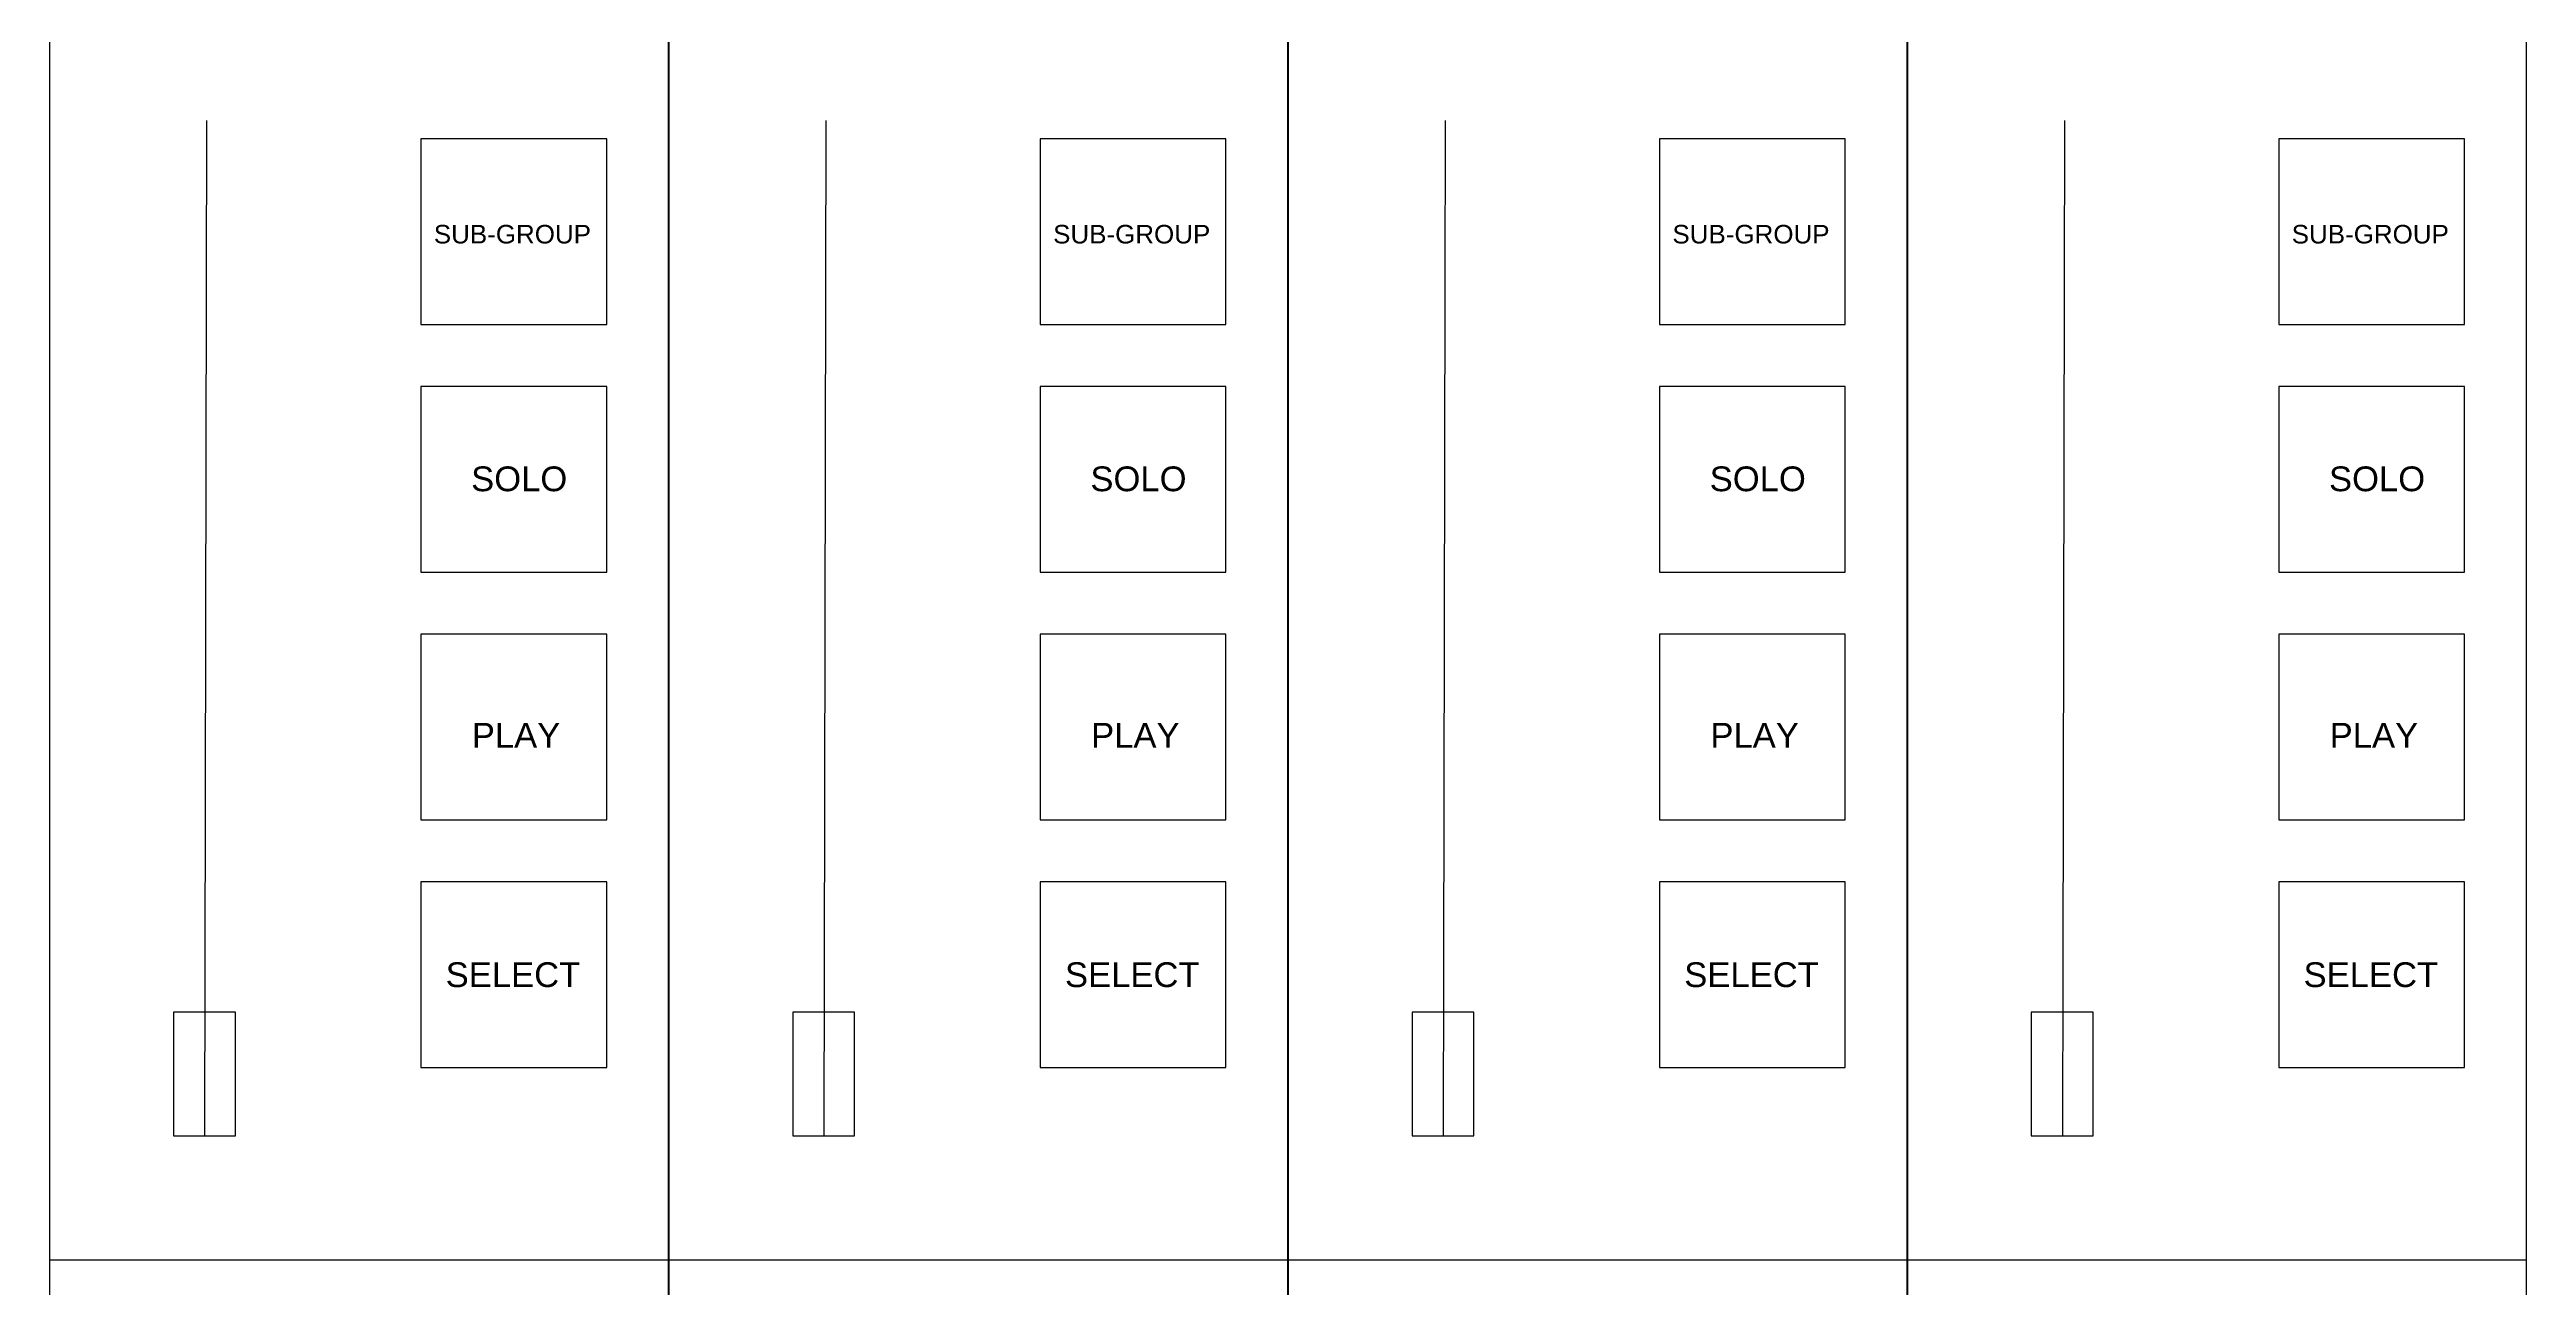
# Model space of a CAD drawing. Header units: inches. Extents: x 0 to 1600, y -1400 to 2600.
# Drawn here: x 400.3 to 800.2, y -945.5 to -745.6 of the extents above; entities that cross this region are included whole.
import ezdxf

# ---------------------------------------------------------------- set-up
doc = ezdxf.new("R2010")
doc.units = ezdxf.units.IN
doc.header["$MEASUREMENT"] = 0
doc.layers.get('0').update_dxf_attribs({"lineweight": 25, "true_color": 0xffffff})
doc.styles.add('textstyle17', font='')
doc.styles.add('textstyle20', font='')
doc.styles.add('textstyle22', font='')
doc.styles.add('textstyle23', font='')
doc.styles.add('textstyle373', font='')
doc.styles.add('textstyle376', font='')
doc.styles.add('textstyle378', font='')
doc.styles.add('textstyle379', font='')
doc.styles.add('textstyle388', font='')
doc.styles.add('textstyle391', font='')
doc.styles.add('textstyle393', font='')
doc.styles.add('textstyle394', font='')
doc.styles.add('textstyle404', font='')
doc.styles.add('textstyle407', font='')
doc.styles.add('textstyle409', font='')
doc.styles.add('textstyle410', font='')
doc.styles.get('textstyle17').set_extended_font_data('Liberation Sans')
doc.styles.get('textstyle20').set_extended_font_data('Liberation Sans')
doc.styles.get('textstyle22').set_extended_font_data('Liberation Sans')
doc.styles.get('textstyle23').set_extended_font_data('Liberation Sans')
doc.styles.get('textstyle373').set_extended_font_data('Liberation Sans')
doc.styles.get('textstyle376').set_extended_font_data('Liberation Sans')
doc.styles.get('textstyle378').set_extended_font_data('Liberation Sans')
doc.styles.get('textstyle379').set_extended_font_data('Liberation Sans')
doc.styles.get('textstyle388').set_extended_font_data('Liberation Sans')
doc.styles.get('textstyle391').set_extended_font_data('Liberation Sans')
doc.styles.get('textstyle393').set_extended_font_data('Liberation Sans')
doc.styles.get('textstyle394').set_extended_font_data('Liberation Sans')
doc.styles.get('textstyle404').set_extended_font_data('Liberation Sans')
doc.styles.get('textstyle407').set_extended_font_data('Liberation Sans')
doc.styles.get('textstyle409').set_extended_font_data('Liberation Sans')
doc.styles.get('textstyle410').set_extended_font_data('Liberation Sans')

msp = doc.modelspace()

# ---------------------------------------------------------------- linework, layer by layer
for p, q in [((500.22, -1400), (500.22, 1200)), ((600.22, -1400), (600.22, 1200)), ((700.22, -1400), (700.22, 1200)), ((800.22, -1400), (800.22, 1200)), ((400.26, -741.03), (400.26, -941.03)), ((500.26, -741.03), (500.26, -941.03)), ((600.26, -741.03), (600.26, -941.03)), ((700.26, -741.03), (700.26, -941.03)), ((425.62, -757.03), (425.29, -921.09)), ((525.62, -757.03), (525.29, -921.09)), ((625.62, -757.03), (625.29, -921.09)), ((725.62, -757.03), (725.29, -921.09)), ((490.22, -760), (460.22, -760)), ((460.22, -760), (460.22, -790)), ((490.22, -790), (490.22, -760)), ((590.22, -760), (560.22, -760)), ((560.22, -760), (560.22, -790)), ((590.22, -790), (590.22, -760)), ((690.22, -760), (660.22, -760)), ((660.22, -760), (660.22, -790)), ((690.22, -790), (690.22, -760)), ((790.22, -760), (760.22, -760)), ((760.22, -760), (760.22, -790)), ((790.22, -790), (790.22, -760)), ((460.22, -790), (490.22, -790)), ((560.22, -790), (590.22, -790)), ((660.22, -790), (690.22, -790)), ((760.22, -790), (790.22, -790)), ((490.22, -800), (460.22, -800)), ((460.22, -800), (460.22, -830)), ((490.22, -830), (490.22, -800)), ((590.22, -800), (560.22, -800)), ((560.22, -800), (560.22, -830)), ((590.22, -830), (590.22, -800)), ((690.22, -800), (660.22, -800)), ((660.22, -800), (660.22, -830)), ((690.22, -830), (690.22, -800)), ((790.22, -800), (760.22, -800)), ((760.22, -800), (760.22, -830)), ((790.22, -830), (790.22, -800)), ((460.22, -830), (490.22, -830)), ((560.22, -830), (590.22, -830)), ((660.22, -830), (690.22, -830)), ((760.22, -830), (790.22, -830)), ((490.22, -840), (460.22, -840)), ((460.22, -840), (460.22, -870)), ((490.22, -870), (490.22, -840)), ((590.22, -840), (560.22, -840)), ((560.22, -840), (560.22, -870)), ((590.22, -870), (590.22, -840)), ((690.22, -840), (660.22, -840)), ((660.22, -840), (660.22, -870)), ((690.22, -870), (690.22, -840)), ((790.22, -840), (760.22, -840)), ((760.22, -840), (760.22, -870)), ((790.22, -870), (790.22, -840)), ((460.22, -870), (490.22, -870)), ((560.22, -870), (590.22, -870)), ((660.22, -870), (690.22, -870)), ((760.22, -870), (790.22, -870)), ((460.22, -880), (460.22, -910)), ((490.22, -880), (460.22, -880)), ((490.22, -910), (490.22, -880)), ((560.22, -880), (560.22, -910)), ((590.22, -880), (560.22, -880)), ((590.22, -910), (590.22, -880)), ((660.22, -880), (660.22, -910)), ((690.22, -880), (660.22, -880)), ((690.22, -910), (690.22, -880)), ((760.22, -880), (760.22, -910)), ((790.22, -880), (760.22, -880)), ((790.22, -910), (790.22, -880)), ((430.26, -901.03), (420.26, -901.03)), ((420.26, -901.03), (420.26, -911.03)), ((430.26, -921.03), (430.26, -901.03)), ((530.26, -901.03), (520.26, -901.03)), ((520.26, -901.03), (520.26, -911.03)), ((530.26, -921.03), (530.26, -901.03)), ((630.26, -901.03), (620.26, -901.03)), ((620.26, -901.03), (620.26, -911.03)), ((630.26, -921.03), (630.26, -901.03)), ((730.26, -901.03), (720.26, -901.03)), ((720.26, -901.03), (720.26, -911.03)), ((730.26, -921.03), (730.26, -901.03)), ((420.26, -911.03), (420.26, -921.03)), ((460.22, -910), (490.22, -910)), ((520.26, -911.03), (520.26, -921.03)), ((560.22, -910), (590.22, -910)), ((620.26, -911.03), (620.26, -921.03)), ((660.22, -910), (690.22, -910)), ((720.26, -911.03), (720.26, -921.03)), ((760.22, -910), (790.22, -910)), ((420.26, -921.03), (430.26, -921.03)), ((520.26, -921.03), (530.26, -921.03)), ((620.26, -921.03), (630.26, -921.03)), ((720.26, -921.03), (730.26, -921.03)), ((400.26, -941.03), (450.26, -941.03)), ((400.26, -941.03), (400.26, -1221.03)), ((450.26, -941.03), (450.26, -941.03)), ((450.26, -941.03), (500.22, -941.03)), ((500.26, -941.03), (550.26, -941.03)), ((500.26, -941.03), (500.26, -1221.03)), ((550.26, -941.03), (550.26, -941.03)), ((550.26, -941.03), (600.22, -941.03)), ((600.26, -941.03), (650.26, -941.03)), ((600.26, -941.03), (600.26, -1221.03)), ((650.26, -941.03), (650.26, -941.03)), ((650.26, -941.03), (700.22, -941.03)), ((700.26, -941.03), (750.26, -941.03)), ((700.26, -941.03), (700.26, -1221.03)), ((750.26, -941.03), (750.26, -941.03)), ((750.26, -941.03), (800.22, -941.03))]:
    msp.add_line(p, q)

# ---------------------------------------------------------------- texts
at = {"char_height": 1, "attachment_point": 1}
for s, insert, style in [('\\C2;\\H3;SUB-GROUP', (462.31, -773.91), 'textstyle407'), ('\\C2;\\H3;SUB-GROUP', (562.31, -773.91), 'textstyle410'), ('\\C2;\\H3;SUB-GROUP', (662.31, -773.91), 'textstyle409'), ('\\C2;\\H3;SUB-GROUP', (762.31, -773.91), 'textstyle404'), ('\\C6;\\H4;SOLO', (468.33, -812.92), 'textstyle391'), ('\\C6;\\H4;SOLO', (568.33, -812.92), 'textstyle394'), ('\\C6;\\H4;SOLO', (668.33, -812.92), 'textstyle393'), ('\\C6;\\H4;SOLO', (768.33, -812.92), 'textstyle388'), ('\\C7;\\H4;PLAY', (468.44, -854.33), 'textstyle20'), ('\\C7;\\H4;PLAY', (568.44, -854.33), 'textstyle23'), ('\\C7;\\H4;PLAY', (668.44, -854.33), 'textstyle22'), ('\\C7;\\H4;PLAY', (768.44, -854.33), 'textstyle17'), ('\\C4;\\H4;SELECT', (464.22, -893), 'textstyle376'), ('\\C4;\\H4;SELECT', (564.22, -893), 'textstyle379'), ('\\C4;\\H4;SELECT', (664.22, -893), 'textstyle378'), ('\\C4;\\H4;SELECT', (764.22, -893), 'textstyle373')]:
    msp.add_mtext(s, dxfattribs=dict(at, insert=insert, style=style))

doc.saveas('drawing.dxf')
